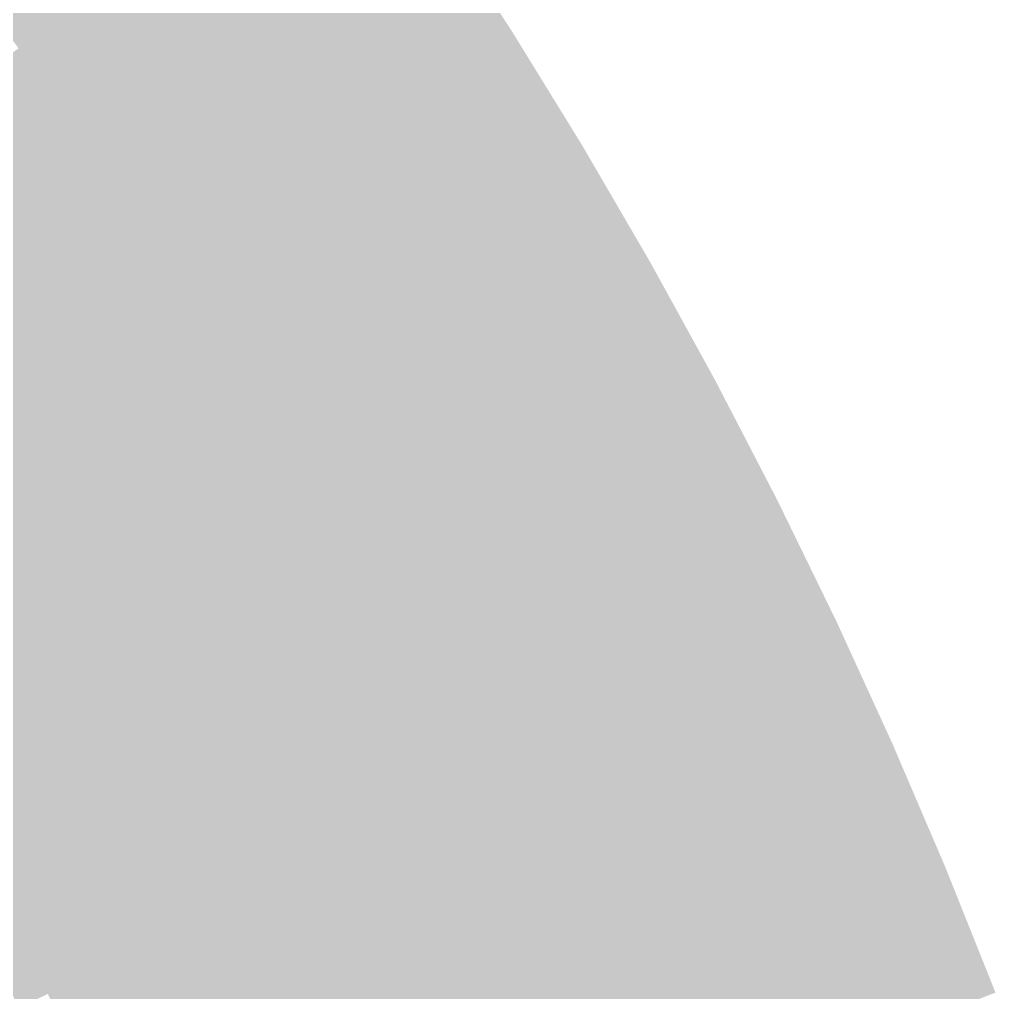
# Model space of a CAD drawing. Header units: inches. Extents: x -266 to 784, y -170 to 213.
# Drawn here: x 128.39 to 158.61, y 61.19 to 91.29 of the extents above; entities that cross this region are included whole.
import ezdxf

# ---------------------------------------------------------------- set-up
doc = ezdxf.new("R2010")
doc.units = ezdxf.units.IN
doc.header["$MEASUREMENT"] = 0

msp = doc.modelspace()

# ---------------------------------------------------------------- linework, layer by layer
at = {"color": 28, "true_color": 0x19130c}
for points in [[(134.083909, 94.432543), (134.901494, 95.008352), (136.361016, 91.113518), (137.192486, 91.669088)], [(136.361016, 91.113518), (137.192486, 91.669088), (138.555985, 87.73961), (139.400838, 88.274607)]]:
    msp.add_solid(points, dxfattribs=at)
at = {"color": 250, "true_color": 0x322819}
msp.add_solid([(126.90679, 94.12049), (127.709998, 94.716189), (129.1784, 90.977694), (129.995985, 91.553502)], dxfattribs=at)
at = {"color": 28, "true_color": 0x1d160e}
for points in [[(133.266325, 93.856735), (134.083909, 94.432543), (135.529547, 90.557948), (136.361016, 91.113518)], [(135.529547, 90.557948), (136.361016, 91.113518), (137.711131, 87.204612), (138.555985, 87.73961)], [(137.711131, 87.204612), (138.555985, 87.73961), (139.809763, 83.798747), (140.667492, 84.31285)]]:
    msp.add_solid(points, dxfattribs=at)
at = {"color": 18, "true_color": 0x030201}
for points in [[(140.518364, 93.891369), (141.349834, 94.44694), (142.780253, 90.414598), (143.625106, 90.949595)], [(142.780253, 90.414598), (143.625106, 90.949595), (144.956135, 86.883364), (145.813864, 87.397467)], [(144.956135, 86.883364), (145.813864, 87.397467), (147.044701, 83.299794), (147.914788, 83.792693)], [(147.044701, 83.299794), (147.914788, 83.792693), (149.044694, 79.666049), (149.926615, 80.137445)], [(149.044694, 79.666049), (149.926615, 80.137445), (150.954907, 75.984315), (151.848131, 76.433926)], [(150.954907, 75.984315), (151.848131, 76.433926), (152.774191, 72.256811), (153.67818, 72.684366)], [(152.774191, 72.256811), (153.67818, 72.684366), (154.501449, 68.485782), (155.415658, 68.891023)], [(154.501449, 68.485782), (155.415658, 68.891023), (156.135641, 64.6735), (157.059521, 65.056184)], [(156.135641, 64.6735), (157.059521, 65.056184), (157.675783, 60.822261), (158.608776, 61.182156)]]:
    msp.add_solid(points, dxfattribs=at)
at = {"color": 29, "true_color": 0x362b1b}
msp.add_solid([(126.103582, 93.524791), (126.90679, 94.12049), (128.360816, 90.401886), (129.1784, 90.977694)], dxfattribs=at)
at = {"color": 28, "true_color": 0x211a10}
msp.add_solid([(132.44874, 93.280927), (133.266325, 93.856735), (134.698077, 90.002378), (135.529547, 90.557948)], dxfattribs=at)
at = {"color": 18, "true_color": 0x080603}
msp.add_solid([(139.686895, 93.335799), (140.518364, 93.891369), (141.935399, 89.8796), (142.780253, 90.414598)], dxfattribs=at)
at = {"color": 250, "true_color": 0x251d12}
for points in [[(131.631155, 92.705119), (132.44874, 93.280927), (133.866608, 89.446808), (134.698077, 90.002378)], [(133.866608, 89.446808), (134.698077, 90.002378), (136.021424, 86.134617), (136.866278, 86.669614)]]:
    msp.add_solid(points, dxfattribs=at)
at = {"color": 18, "true_color": 0x0c0905}
for points in [[(138.855425, 92.780229), (139.686895, 93.335799), (141.090545, 89.344603), (141.935399, 89.8796)], [(141.090545, 89.344603), (141.935399, 89.8796), (143.240678, 85.855158), (144.098406, 86.369261)], [(143.240678, 85.855158), (144.098406, 86.369261), (145.304528, 82.313998), (146.174615, 82.806896)]]:
    msp.add_solid(points, dxfattribs=at)
at = {"color": 28, "true_color": 0x100c08}
for points in [[(138.023956, 92.224659), (138.855425, 92.780229), (140.245692, 88.809605), (141.090545, 89.344603)], [(140.245692, 88.809605), (141.090545, 89.344603), (142.382949, 85.341056), (143.240678, 85.855158)], [(142.382949, 85.341056), (143.240678, 85.855158), (144.434441, 81.8211), (145.304528, 82.313998)], [(144.434441, 81.8211), (145.304528, 82.313998), (146.39893, 78.251858), (147.280851, 78.723255)]]:
    msp.add_solid(points, dxfattribs=at)
at = {"color": 250, "true_color": 0x2a2014}
for points in [[(130.81357, 92.129311), (131.631155, 92.705119), (133.035138, 88.891237), (133.866608, 89.446808)], [(133.035138, 88.891237), (133.866608, 89.446808), (135.17657, 85.599619), (136.021424, 86.134617)]]:
    msp.add_solid(points, dxfattribs=at)
at = {"color": 28, "true_color": 0x140f0a}
for points in [[(137.192486, 91.669088), (138.023956, 92.224659), (139.400838, 88.274607), (140.245692, 88.809605)], [(139.400838, 88.274607), (140.245692, 88.809605), (141.525221, 84.826953), (142.382949, 85.341056)], [(141.525221, 84.826953), (142.382949, 85.341056), (143.564354, 81.328202), (144.434441, 81.8211)], [(143.564354, 81.328202), (144.434441, 81.8211), (145.517009, 77.780462), (146.39893, 78.251858)]]:
    msp.add_solid(points, dxfattribs=at)
at = {"color": 250, "true_color": 0x2e2416}
msp.add_solid([(129.995985, 91.553502), (130.81357, 92.129311), (132.203668, 88.335667), (133.035138, 88.891237)], dxfattribs=at)
at = {"color": 250, "true_color": 0x322719}
msp.add_solid([(129.1784, 90.977694), (129.995985, 91.553502), (131.372199, 87.780097), (132.203668, 88.335667)], dxfattribs=at)
at = {"color": 19, "true_color": 0x362a1b}
for points in [[(128.360816, 90.401886), (129.1784, 90.977694), (130.540729, 87.224527), (131.372199, 87.780097)], [(130.540729, 87.224527), (131.372199, 87.780097), (132.64201, 83.994626), (133.486863, 84.529624)]]:
    msp.add_solid(points, dxfattribs=at)
at = {"color": 29, "true_color": 0x3b2e1d}
msp.add_solid([(127.543231, 89.826078), (128.360816, 90.401886), (129.70926, 86.668956), (130.540729, 87.224527)], dxfattribs=at)
at = {"color": 28, "true_color": 0x211910}
for points in [[(134.698077, 90.002378), (135.529547, 90.557948), (136.866278, 86.669614), (137.711131, 87.204612)], [(136.866278, 86.669614), (137.711131, 87.204612), (138.952035, 83.284645), (139.809763, 83.798747)]]:
    msp.add_solid(points, dxfattribs=at)
at = {"color": 18, "true_color": 0x080503}
for points in [[(141.935399, 89.8796), (142.780253, 90.414598), (144.098406, 86.369261), (144.956135, 86.883364)], [(144.098406, 86.369261), (144.956135, 86.883364), (146.174615, 82.806896), (147.044701, 83.299794)], [(146.174615, 82.806896), (147.044701, 83.299794), (148.162772, 79.194652), (149.044694, 79.666049)], [(148.162772, 79.194652), (149.044694, 79.666049), (150.061683, 75.534703), (150.954907, 75.984315)], [(150.061683, 75.534703), (150.954907, 75.984315), (151.870201, 71.829256), (152.774191, 72.256811)], [(151.870201, 71.829256), (152.774191, 72.256811), (153.587239, 68.080541), (154.501449, 68.485782)], [(153.587239, 68.080541), (154.501449, 68.485782), (155.211761, 64.290817), (156.135641, 64.6735)], [(155.211761, 64.290817), (156.135641, 64.6735), (156.74279, 60.462366), (157.675783, 60.822261)]]:
    msp.add_solid(points, dxfattribs=at)
at = {"color": 29, "true_color": 0x3f311f}
msp.add_solid([(126.725646, 89.25027), (127.543231, 89.826078), (128.87779, 86.113386), (129.70926, 86.668956)], dxfattribs=at)
at = {"color": 29, "true_color": 0x433421}
for points in [[(125.908061, 88.674461), (126.725646, 89.25027), (128.04632, 85.557816), (128.87779, 86.113386)], [(128.04632, 85.557816), (128.87779, 86.113386), (130.107449, 82.389633), (130.952303, 82.924631)]]:
    msp.add_solid(points, dxfattribs=at)
at = {"color": 250, "true_color": 0x2e2316}
for points in [[(132.203668, 88.335667), (133.035138, 88.891237), (134.331717, 85.064622), (135.17657, 85.599619)], [(134.331717, 85.064622), (135.17657, 85.599619), (136.378849, 81.742336), (137.236578, 82.256439)]]:
    msp.add_solid(points, dxfattribs=at)
at = {"color": 19, "true_color": 0x322619}
for points in [[(131.372199, 87.780097), (132.203668, 88.335667), (133.486863, 84.529624), (134.331717, 85.064622)], [(133.486863, 84.529624), (134.331717, 85.064622), (135.52112, 81.228234), (136.378849, 81.742336)]]:
    msp.add_solid(points, dxfattribs=at)
at = {"color": 28, "true_color": 0x19120c}
for points in [[(138.555985, 87.73961), (139.400838, 88.274607), (140.667492, 84.31285), (141.525221, 84.826953)], [(140.667492, 84.31285), (141.525221, 84.826953), (142.694267, 80.835304), (143.564354, 81.328202)], [(142.694267, 80.835304), (143.564354, 81.328202), (144.635087, 77.309065), (145.517009, 77.780462)]]:
    msp.add_solid(points, dxfattribs=at)
at = {"color": 29, "true_color": 0x3b2d1d}
msp.add_solid([(129.70926, 86.668956), (130.540729, 87.224527), (131.797156, 83.459629), (132.64201, 83.994626)], dxfattribs=at)
at = {"color": 29, "true_color": 0x3f301f}
for points in [[(128.87779, 86.113386), (129.70926, 86.668956), (130.952303, 82.924631), (131.797156, 83.459629)], [(130.952303, 82.924631), (131.797156, 83.459629), (132.947935, 79.685925), (133.805663, 80.200028)]]:
    msp.add_solid(points, dxfattribs=at)
at = {"color": 250, "true_color": 0x251c12}
for points in [[(136.021424, 86.134617), (136.866278, 86.669614), (138.094306, 82.770542), (138.952035, 83.284645)], [(138.094306, 82.770542), (138.952035, 83.284645), (140.084006, 79.356609), (140.954093, 79.849507)]]:
    msp.add_solid(points, dxfattribs=at)
at = {"color": 250, "true_color": 0x2a1f14}
for points in [[(135.17657, 85.599619), (136.021424, 86.134617), (137.236578, 82.256439), (138.094306, 82.770542)], [(137.236578, 82.256439), (138.094306, 82.770542), (139.213919, 78.863711), (140.084006, 79.356609)]]:
    msp.add_solid(points, dxfattribs=at)
at = {"color": 39, "true_color": 0x483723}
msp.add_solid([(127.214851, 85.002246), (128.04632, 85.557816), (129.262595, 81.854636), (130.107449, 82.389633)], dxfattribs=at)
at = {"color": 39, "true_color": 0x4c3a25}
msp.add_solid([(126.383381, 84.446675), (127.214851, 85.002246), (128.417742, 81.319638), (129.262595, 81.854636)], dxfattribs=at)
at = {"color": 39, "true_color": 0x503d28}
msp.add_solid([(125.551911, 83.891105), (126.383381, 84.446675), (127.572888, 80.784641), (128.417742, 81.319638)], dxfattribs=at)
at = {"color": 19, "true_color": 0x36291b}
msp.add_solid([(132.64201, 83.994626), (133.486863, 84.529624), (134.663392, 80.714131), (135.52112, 81.228234)], dxfattribs=at)
at = {"color": 28, "true_color": 0x1d150e}
for points in [[(139.809763, 83.798747), (140.667492, 84.31285), (141.82418, 80.342405), (142.694267, 80.835304)], [(141.82418, 80.342405), (142.694267, 80.835304), (143.753166, 76.837668), (144.635087, 77.309065)], [(143.753166, 76.837668), (144.635087, 77.309065), (145.595561, 73.286647), (146.488785, 73.736258)]]:
    msp.add_solid(points, dxfattribs=at)
at = {"color": 29, "true_color": 0x3b2c1d}
for points in [[(131.797156, 83.459629), (132.64201, 83.994626), (133.805663, 80.200028), (134.663392, 80.714131)], [(133.805663, 80.200028), (134.663392, 80.714131), (135.733571, 76.892118), (136.603658, 77.385016)]]:
    msp.add_solid(points, dxfattribs=at)
at = {"color": 28, "true_color": 0x211810}
for points in [[(138.952035, 83.284645), (139.809763, 83.798747), (140.954093, 79.849507), (141.82418, 80.342405)], [(140.954093, 79.849507), (141.82418, 80.342405), (142.871245, 76.366271), (143.753166, 76.837668)], [(142.871245, 76.366271), (143.753166, 76.837668), (144.702337, 72.837035), (145.595561, 73.286647)]]:
    msp.add_solid(points, dxfattribs=at)
at = {"color": 29, "true_color": 0x433321}
msp.add_solid([(130.107449, 82.389633), (130.952303, 82.924631), (132.090206, 79.171823), (132.947935, 79.685925)], dxfattribs=at)
at = {"color": 18, "true_color": 0x0c0805}
for points in [[(145.304528, 82.313998), (146.174615, 82.806896), (147.280851, 78.723255), (148.162772, 79.194652)], [(147.280851, 78.723255), (148.162772, 79.194652), (149.168458, 75.085092), (150.061683, 75.534703)], [(149.168458, 75.085092), (150.061683, 75.534703), (150.966212, 71.401701), (151.870201, 71.829256)], [(150.966212, 71.401701), (151.870201, 71.829256), (152.673029, 67.675299), (153.587239, 68.080541)], [(152.673029, 67.675299), (153.587239, 68.080541), (154.287882, 63.908133), (155.211761, 64.290817)], [(154.287882, 63.908133), (155.211761, 64.290817), (155.809797, 60.102471), (156.74279, 60.462366)]]:
    msp.add_solid(points, dxfattribs=at)
at = {"color": 39, "true_color": 0x483623}
msp.add_solid([(129.262595, 81.854636), (130.107449, 82.389633), (131.232477, 78.65772), (132.090206, 79.171823)], dxfattribs=at)
at = {"color": 250, "true_color": 0x2e2216}
msp.add_solid([(136.378849, 81.742336), (137.236578, 82.256439), (138.343832, 78.370813), (139.213919, 78.863711)], dxfattribs=at)
at = {"color": 39, "true_color": 0x4c3925}
msp.add_solid([(128.417742, 81.319638), (129.262595, 81.854636), (130.374749, 78.143617), (131.232477, 78.65772)], dxfattribs=at)
at = {"color": 19, "true_color": 0x322519}
for points in [[(135.52112, 81.228234), (136.378849, 81.742336), (137.473745, 77.877914), (138.343832, 78.370813)], [(137.473745, 77.877914), (138.343832, 78.370813), (139.34356, 74.480684), (140.225481, 74.952081)]]:
    msp.add_solid(points, dxfattribs=at)
at = {"color": 39, "true_color": 0x503c28}
msp.add_solid([(127.572888, 80.784641), (128.417742, 81.319638), (129.51702, 77.629514), (130.374749, 78.143617)], dxfattribs=at)
at = {"color": 19, "true_color": 0x36281b}
for points in [[(134.663392, 80.714131), (135.52112, 81.228234), (136.603658, 77.385016), (137.473745, 77.877914)], [(136.603658, 77.385016), (137.473745, 77.877914), (138.461639, 74.009288), (139.34356, 74.480684)]]:
    msp.add_solid(points, dxfattribs=at)
at = {"color": 49, "true_color": 0x54402a}
msp.add_solid([(126.728035, 80.249643), (127.572888, 80.784641), (128.659292, 77.115412), (129.51702, 77.629514)], dxfattribs=at)
at = {"color": 49, "true_color": 0x59432c}
msp.add_solid([(125.883181, 79.714645), (126.728035, 80.249643), (127.801563, 76.601309), (128.659292, 77.115412)], dxfattribs=at)
at = {"color": 29, "true_color": 0x3f2f1f}
msp.add_solid([(132.947935, 79.685925), (133.805663, 80.200028), (134.863484, 76.39922), (135.733571, 76.892118)], dxfattribs=at)
at = {"color": 250, "true_color": 0x251b12}
for points in [[(140.084006, 79.356609), (140.954093, 79.849507), (141.989324, 75.894875), (142.871245, 76.366271)], [(141.989324, 75.894875), (142.871245, 76.366271), (143.809112, 72.387424), (144.702337, 72.837035)]]:
    msp.add_solid(points, dxfattribs=at)
at = {"color": 29, "true_color": 0x433221}
msp.add_solid([(132.090206, 79.171823), (132.947935, 79.685925), (133.993397, 75.906322), (134.863484, 76.39922)], dxfattribs=at)
at = {"color": 39, "true_color": 0x483523}
msp.add_solid([(131.232477, 78.65772), (132.090206, 79.171823), (133.12331, 75.413423), (133.993397, 75.906322)], dxfattribs=at)
at = {"color": 250, "true_color": 0x2a1e14}
for points in [[(139.213919, 78.863711), (140.084006, 79.356609), (141.107402, 75.423478), (141.989324, 75.894875)], [(141.107402, 75.423478), (141.989324, 75.894875), (142.915888, 71.937813), (143.809112, 72.387424)]]:
    msp.add_solid(points, dxfattribs=at)
at = {"color": 39, "true_color": 0x4c3825}
msp.add_solid([(130.374749, 78.143617), (131.232477, 78.65772), (132.253223, 74.920525), (133.12331, 75.413423)], dxfattribs=at)
at = {"color": 19, "true_color": 0x2e2116}
for points in [[(138.343832, 78.370813), (139.213919, 78.863711), (140.225481, 74.952081), (141.107402, 75.423478)], [(140.225481, 74.952081), (141.107402, 75.423478), (142.022664, 71.488201), (142.915888, 71.937813)]]:
    msp.add_solid(points, dxfattribs=at)
at = {"color": 28, "true_color": 0x100b08}
for points in [[(146.39893, 78.251858), (147.280851, 78.723255), (148.275234, 74.635481), (149.168458, 75.085092)], [(148.275234, 74.635481), (149.168458, 75.085092), (150.062223, 70.974146), (150.966212, 71.401701)], [(150.062223, 70.974146), (150.966212, 71.401701), (151.758819, 67.270058), (152.673029, 67.675299)], [(151.758819, 67.270058), (152.673029, 67.675299), (153.364002, 63.52545), (154.287882, 63.908133)], [(153.364002, 63.52545), (154.287882, 63.908133), (154.876805, 59.742576), (155.809797, 60.102471)]]:
    msp.add_solid(points, dxfattribs=at)
at = {"color": 39, "true_color": 0x503b28}
for points in [[(129.51702, 77.629514), (130.374749, 78.143617), (131.383136, 74.427627), (132.253223, 74.920525)], [(131.383136, 74.427627), (132.253223, 74.920525), (133.170111, 71.180907), (134.052032, 71.652304)]]:
    msp.add_solid(points, dxfattribs=at)
at = {"color": 28, "true_color": 0x140e0a}
for points in [[(145.517009, 77.780462), (146.39893, 78.251858), (147.38201, 74.185869), (148.275234, 74.635481)], [(147.38201, 74.185869), (148.275234, 74.635481), (149.158233, 70.54659), (150.062223, 70.974146)], [(149.158233, 70.54659), (150.062223, 70.974146), (150.84461, 66.864817), (151.758819, 67.270058)], [(150.84461, 66.864817), (151.758819, 67.270058), (152.440123, 63.142766), (153.364002, 63.52545)]]:
    msp.add_solid(points, dxfattribs=at)
at = {"color": 28, "true_color": 0x19110c}
for points in [[(144.635087, 77.309065), (145.517009, 77.780462), (146.488785, 73.736258), (147.38201, 74.185869)], [(146.488785, 73.736258), (147.38201, 74.185869), (148.254244, 70.119035), (149.158233, 70.54659)], [(148.254244, 70.119035), (149.158233, 70.54659), (149.9304, 66.459575), (150.84461, 66.864817)], [(149.9304, 66.459575), (150.84461, 66.864817), (151.516243, 62.760083), (152.440123, 63.142766)]]:
    msp.add_solid(points, dxfattribs=at)
at = {"color": 49, "true_color": 0x543f2a}
msp.add_solid([(128.659292, 77.115412), (129.51702, 77.629514), (130.513049, 73.934729), (131.383136, 74.427627)], dxfattribs=at)
at = {"color": 29, "true_color": 0x3b2b1d}
msp.add_solid([(135.733571, 76.892118), (136.603658, 77.385016), (137.579717, 73.537891), (138.461639, 74.009288)], dxfattribs=at)
at = {"color": 49, "true_color": 0x59422c}
msp.add_solid([(127.801563, 76.601309), (128.659292, 77.115412), (129.642962, 73.441831), (130.513049, 73.934729)], dxfattribs=at)
at = {"color": 29, "true_color": 0x3f2e1f}
msp.add_solid([(134.863484, 76.39922), (135.733571, 76.892118), (136.697796, 73.066494), (137.579717, 73.537891)], dxfattribs=at)
at = {"color": 49, "true_color": 0x5d452e}
msp.add_solid([(126.943834, 76.087206), (127.801563, 76.601309), (128.772875, 72.948932), (129.642962, 73.441831)], dxfattribs=at)
at = {"color": 29, "true_color": 0x433121}
msp.add_solid([(133.993397, 75.906322), (134.863484, 76.39922), (135.815875, 72.595097), (136.697796, 73.066494)], dxfattribs=at)
at = {"color": 59, "true_color": 0x614830}
msp.add_solid([(126.086106, 75.573103), (126.943834, 76.087206), (127.902788, 72.456034), (128.772875, 72.948932)], dxfattribs=at)
at = {"color": 29, "true_color": 0x483423}
msp.add_solid([(133.12331, 75.413423), (133.993397, 75.906322), (134.933953, 72.123701), (135.815875, 72.595097)], dxfattribs=at)
at = {"color": 39, "true_color": 0x4c3725}
msp.add_solid([(132.253223, 74.920525), (133.12331, 75.413423), (134.052032, 71.652304), (134.933953, 72.123701)], dxfattribs=at)
at = {"color": 19, "true_color": 0x322419}
msp.add_solid([(139.34356, 74.480684), (140.225481, 74.952081), (141.12944, 71.03859), (142.022664, 71.488201)], dxfattribs=at)
at = {"color": 49, "true_color": 0x543e2a}
msp.add_solid([(130.513049, 73.934729), (131.383136, 74.427627), (132.28819, 70.709511), (133.170111, 71.180907)], dxfattribs=at)
at = {"color": 19, "true_color": 0x36271b}
msp.add_solid([(138.461639, 74.009288), (139.34356, 74.480684), (140.236215, 70.588979), (141.12944, 71.03859)], dxfattribs=at)
at = {"color": 49, "true_color": 0x59412c}
msp.add_solid([(129.642962, 73.441831), (130.513049, 73.934729), (131.406268, 70.238114), (132.28819, 70.709511)], dxfattribs=at)
at = {"color": 19, "true_color": 0x3b2a1d}
msp.add_solid([(137.579717, 73.537891), (138.461639, 74.009288), (139.342991, 70.139367), (140.236215, 70.588979)], dxfattribs=at)
at = {"color": 28, "true_color": 0x1d140e}
for points in [[(145.595561, 73.286647), (146.488785, 73.736258), (147.350255, 69.69148), (148.254244, 70.119035)], [(147.350255, 69.69148), (148.254244, 70.119035), (149.01619, 66.054334), (149.9304, 66.459575)], [(149.01619, 66.054334), (149.9304, 66.459575), (150.592364, 62.377399), (151.516243, 62.760083)]]:
    msp.add_solid(points, dxfattribs=at)
at = {"color": 49, "true_color": 0x5d442e}
msp.add_solid([(128.772875, 72.948932), (129.642962, 73.441831), (130.524347, 69.766717), (131.406268, 70.238114)], dxfattribs=at)
at = {"color": 29, "true_color": 0x3f2d1f}
for points in [[(136.697796, 73.066494), (137.579717, 73.537891), (138.449767, 69.689756), (139.342991, 70.139367)], [(138.449767, 69.689756), (139.342991, 70.139367), (140.11834, 66.271039), (141.02233, 66.698595)]]:
    msp.add_solid(points, dxfattribs=at)
at = {"color": 28, "true_color": 0x211710}
for points in [[(144.702337, 72.837035), (145.595561, 73.286647), (146.446265, 69.263925), (147.350255, 69.69148)], [(146.446265, 69.263925), (147.350255, 69.69148), (148.10198, 65.649093), (149.01619, 66.054334)]]:
    msp.add_solid(points, dxfattribs=at)
at = {"color": 49, "true_color": 0x614730}
msp.add_solid([(127.902788, 72.456034), (128.772875, 72.948932), (129.642426, 69.29532), (130.524347, 69.766717)], dxfattribs=at)
at = {"color": 29, "true_color": 0x433021}
for points in [[(135.815875, 72.595097), (136.697796, 73.066494), (137.556542, 69.240145), (138.449767, 69.689756)], [(137.556542, 69.240145), (138.449767, 69.689756), (139.214351, 65.843484), (140.11834, 66.271039)]]:
    msp.add_solid(points, dxfattribs=at)
at = {"color": 28, "true_color": 0x251a12}
for points in [[(143.809112, 72.387424), (144.702337, 72.837035), (145.542276, 68.83637), (146.446265, 69.263925)], [(145.542276, 68.83637), (146.446265, 69.263925), (147.187771, 65.243852), (148.10198, 65.649093)]]:
    msp.add_solid(points, dxfattribs=at)
at = {"color": 29, "true_color": 0x483323}
for points in [[(134.933953, 72.123701), (135.815875, 72.595097), (136.663318, 68.790533), (137.556542, 69.240145)], [(136.663318, 68.790533), (137.556542, 69.240145), (138.310362, 65.415929), (139.214351, 65.843484)]]:
    msp.add_solid(points, dxfattribs=at)
at = {"color": 59, "true_color": 0x654a32}
msp.add_solid([(127.032701, 71.963136), (127.902788, 72.456034), (128.760505, 68.823924), (129.642426, 69.29532)], dxfattribs=at)
at = {"color": 250, "true_color": 0x2a1d14}
for points in [[(142.915888, 71.937813), (143.809112, 72.387424), (144.638287, 68.408815), (145.542276, 68.83637)], [(144.638287, 68.408815), (145.542276, 68.83637), (146.273561, 64.83861), (147.187771, 65.243852)]]:
    msp.add_solid(points, dxfattribs=at)
at = {"color": 27, "true_color": 0x6a4d34}
msp.add_solid([(126.162614, 71.470238), (127.032701, 71.963136), (127.878583, 68.352527), (128.760505, 68.823924)], dxfattribs=at)
at = {"color": 39, "true_color": 0x4c3625}
for points in [[(134.052032, 71.652304), (134.933953, 72.123701), (135.770094, 68.340922), (136.663318, 68.790533)], [(135.770094, 68.340922), (136.663318, 68.790533), (137.406373, 64.988374), (138.310362, 65.415929)]]:
    msp.add_solid(points, dxfattribs=at)
at = {"color": 19, "true_color": 0x2e2016}
for points in [[(142.022664, 71.488201), (142.915888, 71.937813), (143.734298, 67.98126), (144.638287, 68.408815)], [(143.734298, 67.98126), (144.638287, 68.408815), (145.359351, 64.433369), (146.273561, 64.83861)]]:
    msp.add_solid(points, dxfattribs=at)
at = {"color": 39, "true_color": 0x503a28}
msp.add_solid([(133.170111, 71.180907), (134.052032, 71.652304), (134.876869, 67.891311), (135.770094, 68.340922)], dxfattribs=at)
at = {"color": 19, "true_color": 0x322319}
for points in [[(141.12944, 71.03859), (142.022664, 71.488201), (142.830308, 67.553705), (143.734298, 67.98126)], [(142.830308, 67.553705), (143.734298, 67.98126), (144.445141, 64.028128), (145.359351, 64.433369)]]:
    msp.add_solid(points, dxfattribs=at)
at = {"color": 39, "true_color": 0x543d2a}
msp.add_solid([(132.28819, 70.709511), (133.170111, 71.180907), (133.983645, 67.441699), (134.876869, 67.891311)], dxfattribs=at)
at = {"color": 19, "true_color": 0x36261b}
for points in [[(140.236215, 70.588979), (141.12944, 71.03859), (141.926319, 67.12615), (142.830308, 67.553705)], [(141.926319, 67.12615), (142.830308, 67.553705), (143.530932, 63.622886), (144.445141, 64.028128)]]:
    msp.add_solid(points, dxfattribs=at)
at = {"color": 49, "true_color": 0x59402c}
msp.add_solid([(131.406268, 70.238114), (132.28819, 70.709511), (133.090421, 66.992088), (133.983645, 67.441699)], dxfattribs=at)
at = {"color": 19, "true_color": 0x3b291d}
for points in [[(139.342991, 70.139367), (140.236215, 70.588979), (141.02233, 66.698595), (141.926319, 67.12615)], [(141.02233, 66.698595), (141.926319, 67.12615), (142.616722, 63.217645), (143.530932, 63.622886)]]:
    msp.add_solid(points, dxfattribs=at)
at = {"color": 49, "true_color": 0x5d432e}
msp.add_solid([(130.524347, 69.766717), (131.406268, 70.238114), (132.197197, 66.542477), (133.090421, 66.992088)], dxfattribs=at)
at = {"color": 49, "true_color": 0x614630}
msp.add_solid([(129.642426, 69.29532), (130.524347, 69.766717), (131.303972, 66.092865), (132.197197, 66.542477)], dxfattribs=at)
at = {"color": 59, "true_color": 0x654932}
msp.add_solid([(128.760505, 68.823924), (129.642426, 69.29532), (130.410748, 65.643254), (131.303972, 66.092865)], dxfattribs=at)
at = {"color": 27, "true_color": 0x6a4c34}
msp.add_solid([(127.878583, 68.352527), (128.760505, 68.823924), (129.517524, 65.193643), (130.410748, 65.643254)], dxfattribs=at)
at = {"color": 27, "true_color": 0x6e4f36}
msp.add_solid([(126.996662, 67.88113), (127.878583, 68.352527), (128.624299, 64.744031), (129.517524, 65.193643)], dxfattribs=at)
at = {"color": 39, "true_color": 0x503928}
msp.add_solid([(134.876869, 67.891311), (135.770094, 68.340922), (136.502383, 64.560819), (137.406373, 64.988374)], dxfattribs=at)
at = {"color": 27, "true_color": 0x725239}
msp.add_solid([(126.114741, 67.409733), (126.996662, 67.88113), (127.731075, 64.29442), (128.624299, 64.744031)], dxfattribs=at)
at = {"color": 39, "true_color": 0x543c2a}
msp.add_solid([(133.983645, 67.441699), (134.876869, 67.891311), (135.598394, 64.133264), (136.502383, 64.560819)], dxfattribs=at)
at = {"color": 49, "true_color": 0x593f2c}
msp.add_solid([(133.090421, 66.992088), (133.983645, 67.441699), (134.694405, 63.705709), (135.598394, 64.133264)], dxfattribs=at)
at = {"color": 49, "true_color": 0x5d422e}
msp.add_solid([(132.197197, 66.542477), (133.090421, 66.992088), (133.790415, 63.278154), (134.694405, 63.705709)], dxfattribs=at)
at = {"color": 49, "true_color": 0x614530}
msp.add_solid([(131.303972, 66.092865), (132.197197, 66.542477), (132.886426, 62.850599), (133.790415, 63.278154)], dxfattribs=at)
at = {"color": 29, "true_color": 0x3f2c1f}
msp.add_solid([(140.11834, 66.271039), (141.02233, 66.698595), (141.702512, 62.812404), (142.616722, 63.217645)], dxfattribs=at)
at = {"color": 29, "true_color": 0x432f21}
msp.add_solid([(139.214351, 65.843484), (140.11834, 66.271039), (140.788302, 62.407162), (141.702512, 62.812404)], dxfattribs=at)
at = {"color": 59, "true_color": 0x654832}
msp.add_solid([(130.410748, 65.643254), (131.303972, 66.092865), (131.982437, 62.423044), (132.886426, 62.850599)], dxfattribs=at)
at = {"color": 28, "true_color": 0x211610}
for points in [[(148.10198, 65.649093), (149.01619, 66.054334), (149.668484, 61.994716), (150.592364, 62.377399)], [(149.668484, 61.994716), (150.592364, 62.377399), (151.144833, 58.302996), (152.077826, 58.662891)]]:
    msp.add_solid(points, dxfattribs=at)
at = {"color": 27, "true_color": 0x6a4b34}
msp.add_solid([(129.517524, 65.193643), (130.410748, 65.643254), (131.078448, 61.995489), (131.982437, 62.423044)], dxfattribs=at)
at = {"color": 29, "true_color": 0x483223}
msp.add_solid([(138.310362, 65.415929), (139.214351, 65.843484), (139.874093, 62.001921), (140.788302, 62.407162)], dxfattribs=at)
at = {"color": 28, "true_color": 0x251912}
for points in [[(147.187771, 65.243852), (148.10198, 65.649093), (148.744605, 61.612033), (149.668484, 61.994716)], [(148.744605, 61.612033), (149.668484, 61.994716), (150.211841, 57.943101), (151.144833, 58.302996)]]:
    msp.add_solid(points, dxfattribs=at)
at = {"color": 39, "true_color": 0x4c3525}
msp.add_solid([(137.406373, 64.988374), (138.310362, 65.415929), (138.959883, 61.59668), (139.874093, 62.001921)], dxfattribs=at)
at = {"color": 27, "true_color": 0x6e4e36}
msp.add_solid([(128.624299, 64.744031), (129.517524, 65.193643), (130.174458, 61.567933), (131.078448, 61.995489)], dxfattribs=at)
at = {"color": 39, "true_color": 0x503828}
msp.add_solid([(136.502383, 64.560819), (137.406373, 64.988374), (138.045673, 61.191438), (138.959883, 61.59668)], dxfattribs=at)
at = {"color": 250, "true_color": 0x2a1c14}
for points in [[(146.273561, 64.83861), (147.187771, 65.243852), (147.820725, 61.229349), (148.744605, 61.612033)], [(147.820725, 61.229349), (148.744605, 61.612033), (149.278848, 57.583206), (150.211841, 57.943101)]]:
    msp.add_solid(points, dxfattribs=at)
at = {"color": 27, "true_color": 0x725139}
msp.add_solid([(127.731075, 64.29442), (128.624299, 64.744031), (129.270469, 61.140378), (130.174458, 61.567933)], dxfattribs=at)
at = {"color": 19, "true_color": 0x2e1f16}
for points in [[(145.359351, 64.433369), (146.273561, 64.83861), (146.896846, 60.846666), (147.820725, 61.229349)], [(146.896846, 60.846666), (147.820725, 61.229349), (148.345855, 57.223311), (149.278848, 57.583206)]]:
    msp.add_solid(points, dxfattribs=at)
at = {"color": 39, "true_color": 0x543b2a}
msp.add_solid([(135.598394, 64.133264), (136.502383, 64.560819), (137.131463, 60.786197), (138.045673, 61.191438)], dxfattribs=at)
at = {"color": 19, "true_color": 0x322219}
msp.add_solid([(144.445141, 64.028128), (145.359351, 64.433369), (145.972966, 60.463982), (146.896846, 60.846666)], dxfattribs=at)
at = {"color": 27, "true_color": 0x76543b}
msp.add_solid([(126.837851, 63.844809), (127.731075, 64.29442), (128.36648, 60.712823), (129.270469, 61.140378)], dxfattribs=at)
at = {"color": 49, "true_color": 0x593e2c}
msp.add_solid([(134.694405, 63.705709), (135.598394, 64.133264), (136.217254, 60.380956), (137.131463, 60.786197)], dxfattribs=at)
at = {"color": 19, "true_color": 0x36251b}
msp.add_solid([(143.530932, 63.622886), (144.445141, 64.028128), (145.049087, 60.081299), (145.972966, 60.463982)], dxfattribs=at)
at = {"color": 49, "true_color": 0x5d412e}
msp.add_solid([(133.790415, 63.278154), (134.694405, 63.705709), (135.303044, 59.975714), (136.217254, 60.380956)], dxfattribs=at)
at = {"color": 19, "true_color": 0x3b281d}
msp.add_solid([(142.616722, 63.217645), (143.530932, 63.622886), (144.125207, 59.698615), (145.049087, 60.081299)], dxfattribs=at)
at = {"color": 28, "true_color": 0x140d0a}
msp.add_solid([(152.440123, 63.142766), (153.364002, 63.52545), (153.943812, 59.382681), (154.876805, 59.742576)], dxfattribs=at)
at = {"color": 49, "true_color": 0x614430}
msp.add_solid([(132.886426, 62.850599), (133.790415, 63.278154), (134.388834, 59.570473), (135.303044, 59.975714)], dxfattribs=at)
at = {"color": 29, "true_color": 0x3f2b1f}
msp.add_solid([(141.702512, 62.812404), (142.616722, 63.217645), (143.201328, 59.315932), (144.125207, 59.698615)], dxfattribs=at)
at = {"color": 28, "true_color": 0x19100c}
msp.add_solid([(151.516243, 62.760083), (152.440123, 63.142766), (153.010819, 59.022786), (153.943812, 59.382681)], dxfattribs=at)
at = {"color": 49, "true_color": 0x654732}
msp.add_solid([(131.982437, 62.423044), (132.886426, 62.850599), (133.474624, 59.165232), (134.388834, 59.570473)], dxfattribs=at)
at = {"color": 29, "true_color": 0x432e21}
msp.add_solid([(140.788302, 62.407162), (141.702512, 62.812404), (142.277448, 58.933249), (143.201328, 59.315932)], dxfattribs=at)
at = {"color": 28, "true_color": 0x1d130e}
msp.add_solid([(150.592364, 62.377399), (151.516243, 62.760083), (152.077826, 58.662891), (153.010819, 59.022786)], dxfattribs=at)
at = {"color": 27, "true_color": 0x6a4a34}
msp.add_solid([(131.078448, 61.995489), (131.982437, 62.423044), (132.560415, 58.759991), (133.474624, 59.165232)], dxfattribs=at)
at = {"color": 29, "true_color": 0x483123}
msp.add_solid([(139.874093, 62.001921), (140.788302, 62.407162), (141.353568, 58.550565), (142.277448, 58.933249)], dxfattribs=at)
at = {"color": 27, "true_color": 0x6e4d36}
msp.add_solid([(130.174458, 61.567933), (131.078448, 61.995489), (131.646205, 58.354749), (132.560415, 58.759991)], dxfattribs=at)
at = {"color": 29, "true_color": 0x4c3425}
msp.add_solid([(138.959883, 61.59668), (139.874093, 62.001921), (140.429689, 58.167882), (141.353568, 58.550565)], dxfattribs=at)
at = {"color": 27, "true_color": 0x725039}
msp.add_solid([(129.270469, 61.140378), (130.174458, 61.567933), (130.731995, 57.949508), (131.646205, 58.354749)], dxfattribs=at)
at = {"color": 39, "true_color": 0x503728}
msp.add_solid([(138.045673, 61.191438), (138.959883, 61.59668), (139.505809, 57.785198), (140.429689, 58.167882)], dxfattribs=at)
at = {"color": 39, "true_color": 0x543a2a}
msp.add_solid([(137.131463, 60.786197), (138.045673, 61.191438), (138.58193, 57.402515), (139.505809, 57.785198)], dxfattribs=at)

doc.saveas('drawing.dxf')
